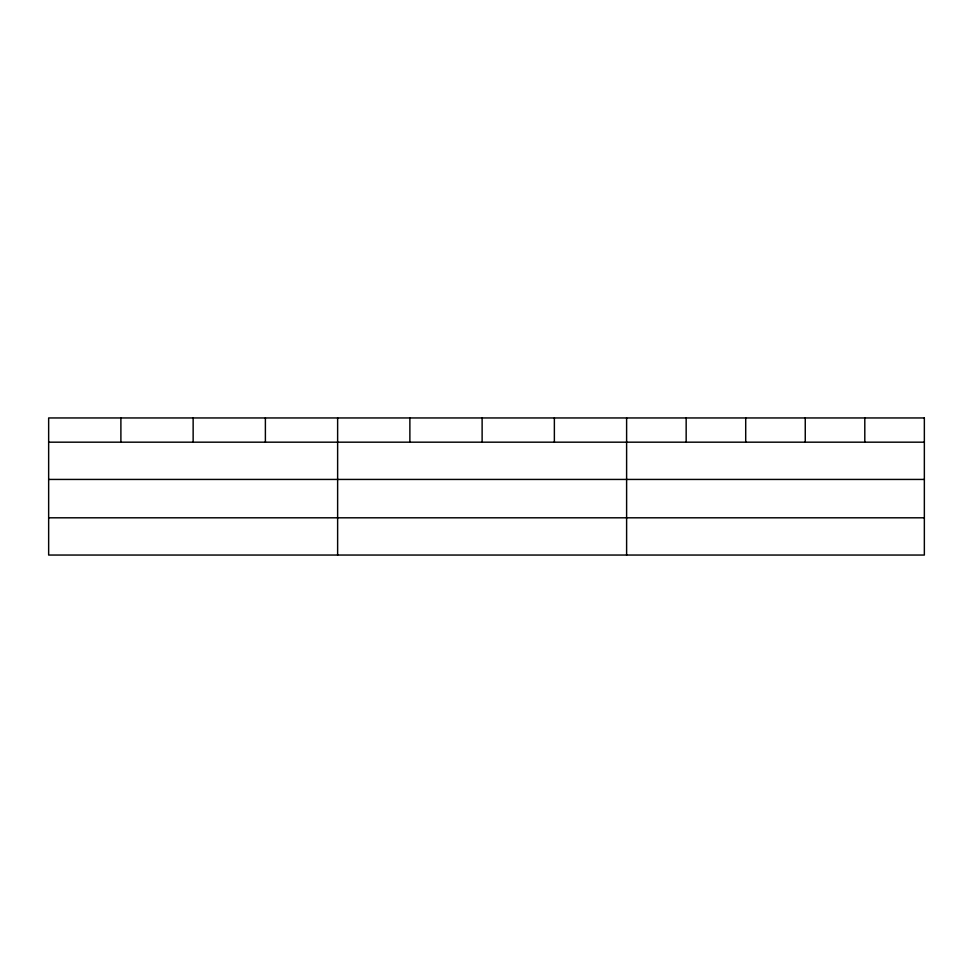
<?xml version="1.0" encoding="UTF-8"?>
<svg xmlns="http://www.w3.org/2000/svg" width="973" height="973" viewBox="0 0 973 973"><rect width="100%" height="100%" fill="white"/><g stroke="black" fill="none" stroke-linecap="round" stroke-linejoin="round"><path stroke-width="1.46" d="M48.65 442.18L924.35 442.18M48.65 479.434L924.35 479.434M48.65 517.806L924.35 517.806M864.802 417.952L864.802 442.18M805.255 417.952L805.255 442.18M745.707 417.952L745.707 442.18M686.16 417.952L686.16 442.18M626.612 417.952L626.612 555.048M554.367 417.952L554.367 442.18M482.121 417.952L482.121 442.18M409.876 417.952L409.876 442.18M337.631 417.952L337.631 555.048M265.386 417.952L265.386 442.18M193.141 417.952L193.141 442.18M120.895 417.952L120.895 442.18M924.35 417.952L48.65 417.952L48.65 555.048L924.35 555.048L924.35 417.952"/></g></svg>
